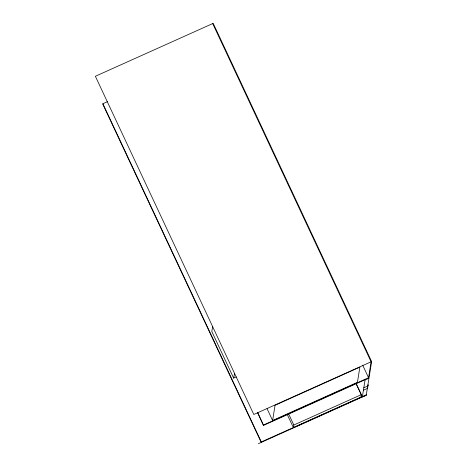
<?xml version="1.0" encoding="UTF-8"?>
<svg xmlns="http://www.w3.org/2000/svg" width="467" height="467" viewBox="0 0 467 467"><rect width="100%" height="100%" fill="white"/><g stroke="black" fill="none" stroke-linecap="round" stroke-linejoin="round"><path stroke-width="0.7" d="M371.627 361.563L253.803 414.486L95.373 76.273L213.197 23.35L371.627 361.563L366.239 395.228L261.222 442.401L261.31 441.934L366.326 394.767L366.239 395.228L362.334 396.991L365.101 379.683L263.499 425.408L257.708 412.443M272.611 420.516L275.051 405.292L359.87 367.12L357.43 382.345L272.611 420.516L267.054 408.654M288.594 413.861L293.819 425.017L293.399 427.644L360.903 397.265L361.324 394.638L356.093 383.483M107.533 101.637L102.88 103.727L102.793 104.188L261.222 442.401M212.724 326.783L211.779 331.412L233.658 378.112L236.302 376.927M233.658 378.112L234.603 373.483M263.569 424.958L368.562 377.71L362.69 365.182M365.054 379.986L368.44 378.463L371.107 361.797L212.678 23.583M363.811 387.756L367.716 385.999L368.142 384.79L367.57 388.357L363.414 390.231M293.819 425.017L361.324 394.638M258.391 443.65L260.744 442.617M356.146 383.775L362.024 396.325M287.555 415.175L293.089 426.984M257.621 412.857L263.499 425.408M102.88 103.727L261.31 441.934"/></g></svg>
